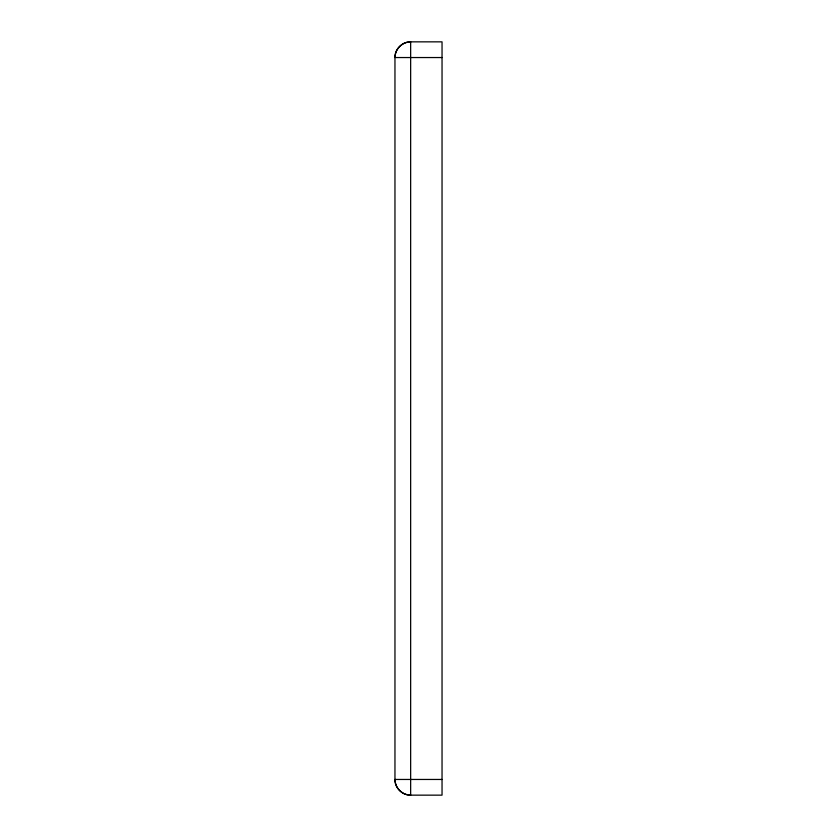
<?xml version="1.0" encoding="UTF-8"?>
<svg xmlns="http://www.w3.org/2000/svg" width="837" height="837" viewBox="0 0 837 837"><rect width="100%" height="100%" fill="white"/><g stroke="black" fill="none" stroke-linecap="round" stroke-linejoin="round"><path stroke-width="1.26" d="M442.041 57.544L394.959 57.544L394.959 779.456C394.907 787.858 402.252 795.202 410.653 795.15L442.041 795.15L442.041 41.85L410.653 41.85C402.252 41.798 394.907 49.142 394.959 57.544A15.694 15.694 0 0 1 410.653 41.85L410.653 795.15A15.694 15.694 0 0 1 394.959 779.456L442.041 779.456"/></g></svg>
